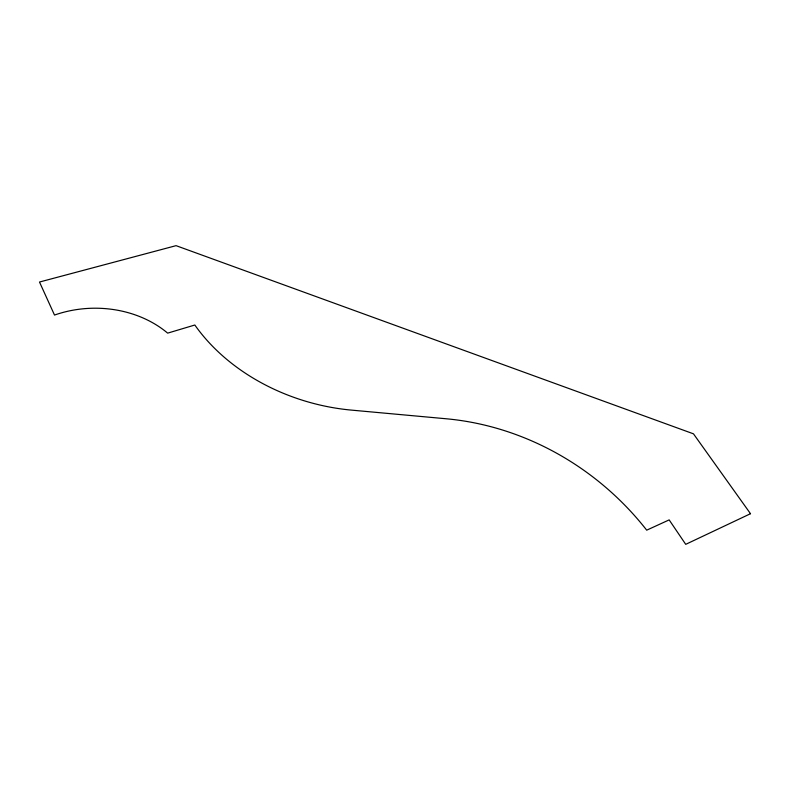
<?xml version="1.0" encoding="UTF-8"?>
<svg xmlns="http://www.w3.org/2000/svg" width="790" height="790" viewBox="0 0 790 790"><rect width="100%" height="100%" fill="white"/><g stroke="black" fill="none" stroke-linecap="round" stroke-linejoin="round"><path stroke-width="1.19" d="M750.5 513.707L685.72 544.34L669.16 519.889L646.704 530.169A271.523 246.174 43.7 0 0 446.212 418.769L351.501 410.119A180.476 137.806 15.4 0 1 194.834 325.016L167.658 333.133A101.93 82.832 -1.8 0 0 54.51 315.062L39.5 282.03L176.061 245.66L693.472 433.829L750.5 513.707"/></g></svg>
